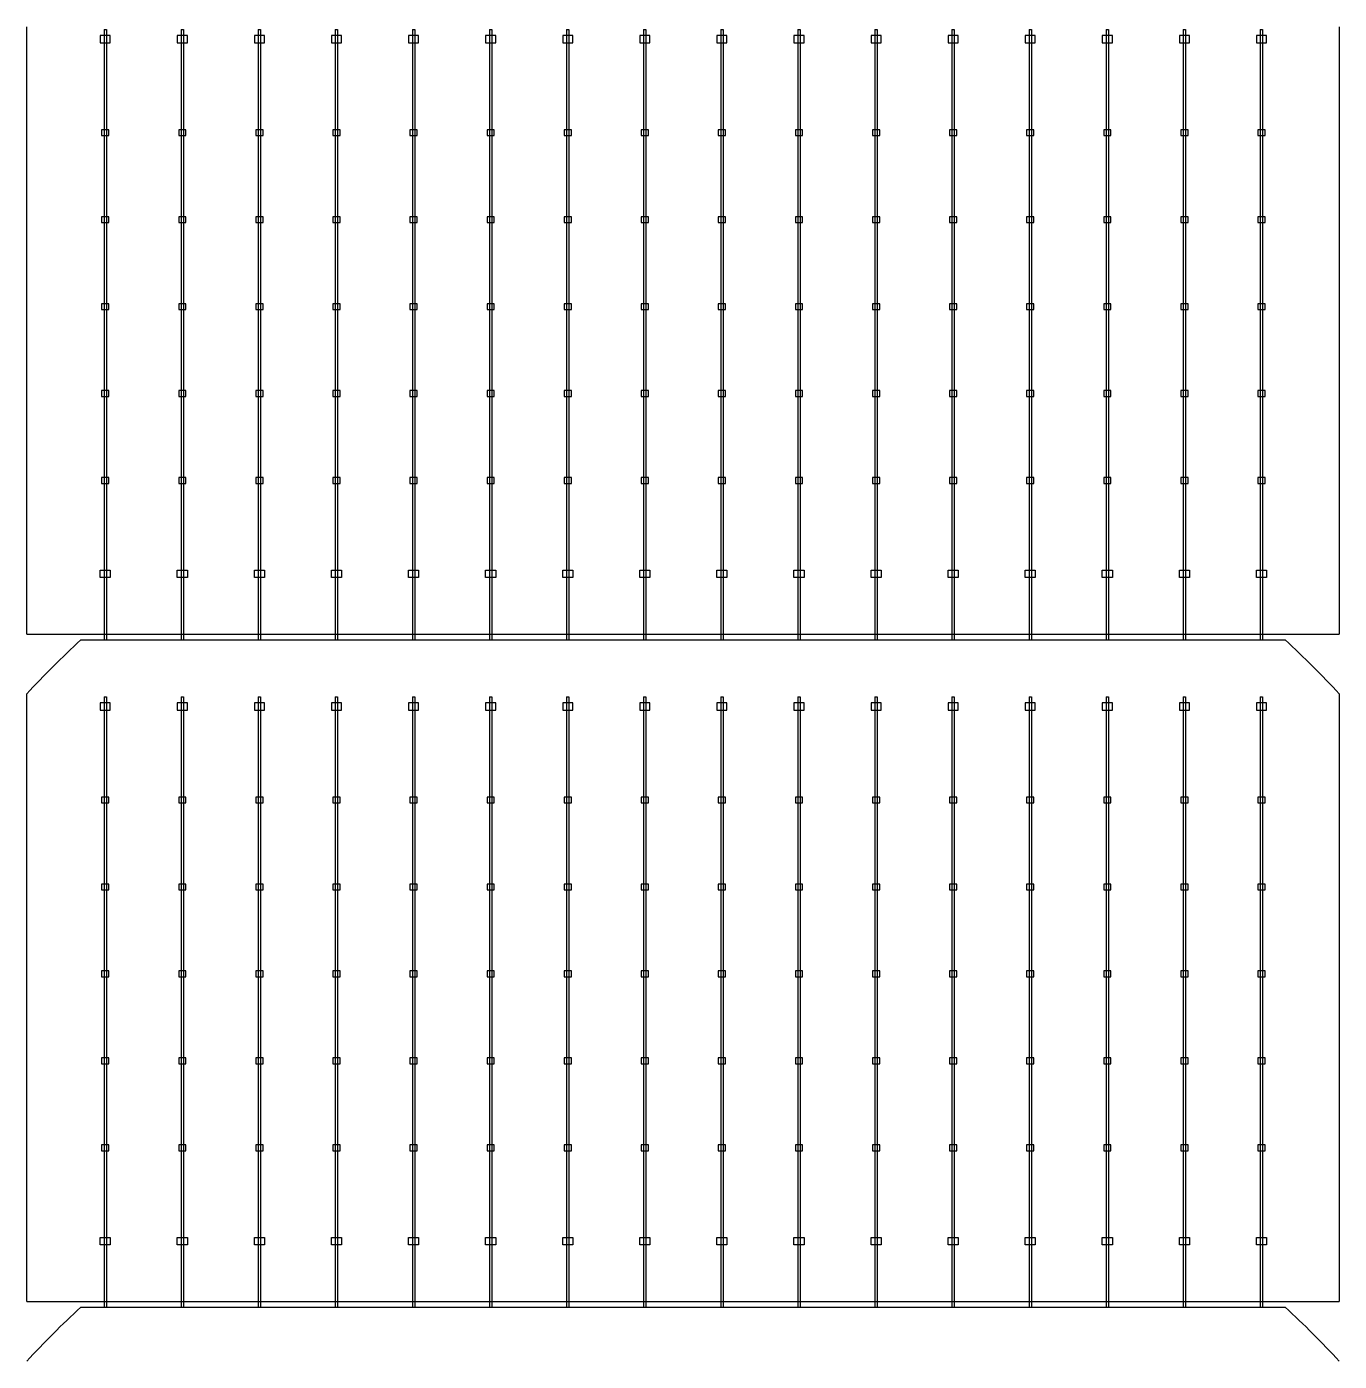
# Model space of a CAD drawing. Header units: millimetres. Extents: x 10297564 to 11610295, y -9287743 to -8409454.
# Drawn here: x 10400741 to 10403282, y -9097072 to -9094487 of the extents above; entities that cross this region are included whole.
import ezdxf

# ---------------------------------------------------------------- set-up
doc = ezdxf.new("R2010")
doc.units = ezdxf.units.MM
doc.header["$LTSCALE"] = 100

msp = doc.modelspace()

# ---------------------------------------------------------------- linework, layer by layer
for p, q in [((10400890.8, -9094491.8), (10400890.8, -9095674.7)), ((10400895.3, -9094491.8), (10400895.3, -9095674.7)), ((10401040, -9094491.8), (10401040, -9095674.7)), ((10401044.5, -9094491.8), (10401044.5, -9095674.7)), ((10401189.3, -9094491.8), (10401189.3, -9095674.7)), ((10401193.8, -9094491.8), (10401193.8, -9095674.7)), ((10401338.5, -9094491.8), (10401338.5, -9095674.7)), ((10401343, -9094491.8), (10401343, -9095674.7)), ((10401487.8, -9094491.8), (10401487.8, -9095674.7)), ((10401492.3, -9094491.8), (10401492.3, -9095674.7)), ((10401637, -9094491.8), (10401637, -9095674.7)), ((10401641.5, -9094491.8), (10401641.5, -9095674.7)), ((10401786.3, -9094491.8), (10401786.3, -9095674.7)), ((10401790.7, -9094491.8), (10401790.7, -9095674.7)), ((10401935.5, -9094491.8), (10401935.5, -9095674.7)), ((10401940, -9094491.8), (10401940, -9095674.7)), ((10402084.8, -9094491.8), (10402084.8, -9095674.7)), ((10402089.2, -9094491.8), (10402089.2, -9095674.7)), ((10402234, -9094491.8), (10402234, -9095674.7)), ((10402238.5, -9094491.8), (10402238.5, -9095674.7)), ((10402383.3, -9094491.8), (10402383.3, -9095674.7)), ((10402387.7, -9094491.8), (10402387.7, -9095674.7)), ((10402532.5, -9094491.8), (10402532.5, -9095674.7)), ((10402537, -9094491.8), (10402537, -9095674.7)), ((10402681.8, -9094491.8), (10402681.8, -9095674.7)), ((10402686.2, -9094491.8), (10402686.2, -9095674.7)), ((10402831, -9094491.8), (10402831, -9095674.7)), ((10402835.5, -9094491.8), (10402835.5, -9095674.7)), ((10402980.3, -9094491.8), (10402980.3, -9095674.7)), ((10402984.7, -9094491.8), (10402984.7, -9095674.7)), ((10403129.5, -9094491.8), (10403129.5, -9095674.7)), ((10403134, -9094491.8), (10403134, -9095674.7)), ((10400741, -9095663.5), (10403282.4, -9095663.5)), ((10400890.8, -9095784.5), (10400890.8, -9096967.4)), ((10400895.3, -9095784.5), (10400895.3, -9096967.4)), ((10401040, -9095784.5), (10401040, -9096967.4)), ((10401044.5, -9095784.5), (10401044.5, -9096967.4)), ((10401189.3, -9095784.5), (10401189.3, -9096967.4)), ((10401193.8, -9095784.5), (10401193.8, -9096967.4)), ((10401338.5, -9095784.5), (10401338.5, -9096967.4)), ((10401343, -9095784.5), (10401343, -9096967.4)), ((10401487.8, -9095784.5), (10401487.8, -9096967.4)), ((10401492.3, -9095784.5), (10401492.3, -9096967.4)), ((10401637, -9095784.5), (10401637, -9096967.4)), ((10401641.5, -9095784.5), (10401641.5, -9096967.4)), ((10401786.3, -9095784.5), (10401786.3, -9096967.4)), ((10401790.7, -9095784.5), (10401790.7, -9096967.4)), ((10401935.5, -9095784.5), (10401935.5, -9096967.4)), ((10401940, -9095784.5), (10401940, -9096967.4)), ((10402084.8, -9095784.5), (10402084.8, -9096967.4)), ((10402089.2, -9095784.5), (10402089.2, -9096967.4)), ((10402234, -9095784.5), (10402234, -9096967.4)), ((10402238.5, -9095784.5), (10402238.5, -9096967.4)), ((10402383.3, -9095784.5), (10402383.3, -9096967.4)), ((10402387.7, -9095784.5), (10402387.7, -9096967.4)), ((10402532.5, -9095784.5), (10402532.5, -9096967.4)), ((10402537, -9095784.5), (10402537, -9096967.4)), ((10402681.8, -9095784.5), (10402681.8, -9096967.4)), ((10402686.2, -9095784.5), (10402686.2, -9096967.4)), ((10402831, -9095784.5), (10402831, -9096967.4)), ((10402835.5, -9095784.5), (10402835.5, -9096967.4)), ((10402980.3, -9095784.5), (10402980.3, -9096967.4)), ((10402984.7, -9095784.5), (10402984.7, -9096967.4)), ((10403129.5, -9095784.5), (10403129.5, -9096967.4)), ((10403134, -9095784.5), (10403134, -9096967.4)), ((10400741, -9096956.1), (10403282.4, -9096956.1))]:
    msp.add_line(p, q)
for points in [[(10400741, -9095663.5), (10400741, -9094486.7)], [(10403282.4, -9094486.7), (10403282.4, -9095663.5)], [(10400890.8, -9094491.8), (10400895.3, -9094491.8)], [(10401040, -9094491.8), (10401044.5, -9094491.8)], [(10401189.3, -9094491.8), (10401193.8, -9094491.8)], [(10401338.5, -9094491.8), (10401343, -9094491.8)], [(10401487.8, -9094491.8), (10401492.3, -9094491.8)], [(10401637, -9094491.8), (10401641.5, -9094491.8)], [(10401786.3, -9094491.8), (10401790.7, -9094491.8)], [(10401935.5, -9094491.8), (10401940, -9094491.8)], [(10402084.8, -9094491.8), (10402089.2, -9094491.8)], [(10402234, -9094491.8), (10402238.5, -9094491.8)], [(10402383.3, -9094491.8), (10402387.7, -9094491.8)], [(10402532.5, -9094491.8), (10402537, -9094491.8)], [(10402681.8, -9094491.8), (10402686.2, -9094491.8)], [(10402831, -9094491.8), (10402835.5, -9094491.8)], [(10402980.3, -9094491.8), (10402984.7, -9094491.8)], [(10403129.5, -9094491.8), (10403134, -9094491.8)], [(10400845.7, -9095674.6), (10403177.7, -9095674.6)], [(10400741, -9096956.1), (10400741, -9095779.3)], [(10403282.4, -9095779.3), (10403282.4, -9096956.1)], [(10400890.8, -9095784.5), (10400895.3, -9095784.5)], [(10401040, -9095784.5), (10401044.5, -9095784.5)], [(10401189.3, -9095784.5), (10401193.8, -9095784.5)], [(10401338.5, -9095784.5), (10401343, -9095784.5)], [(10401487.8, -9095784.5), (10401492.3, -9095784.5)], [(10401637, -9095784.5), (10401641.5, -9095784.5)], [(10401786.3, -9095784.5), (10401790.7, -9095784.5)], [(10401935.5, -9095784.5), (10401940, -9095784.5)], [(10402084.8, -9095784.5), (10402089.2, -9095784.5)], [(10402234, -9095784.5), (10402238.5, -9095784.5)], [(10402383.3, -9095784.5), (10402387.7, -9095784.5)], [(10402532.5, -9095784.5), (10402537, -9095784.5)], [(10402681.8, -9095784.5), (10402686.2, -9095784.5)], [(10402831, -9095784.5), (10402835.5, -9095784.5)], [(10402980.3, -9095784.5), (10402984.7, -9095784.5)], [(10403129.5, -9095784.5), (10403134, -9095784.5)], [(10400845.7, -9096967.3), (10403177.7, -9096967.3)]]:
    msp.add_lwpolyline(points)
for points in [[(10400902.8, -9094517.9), (10400902.8, -9094503.9), (10400883.3, -9094503.9), (10400883.3, -9094517.9)], [(10401052, -9094517.9), (10401052, -9094503.9), (10401032.5, -9094503.9), (10401032.5, -9094517.9)], [(10401201.3, -9094517.9), (10401201.3, -9094503.9), (10401181.8, -9094503.9), (10401181.8, -9094517.9)], [(10401350.5, -9094517.9), (10401350.5, -9094503.9), (10401331, -9094503.9), (10401331, -9094517.9)], [(10401499.8, -9094517.9), (10401499.8, -9094503.9), (10401480.3, -9094503.9), (10401480.3, -9094517.9)], [(10401649, -9094517.9), (10401649, -9094503.9), (10401629.5, -9094503.9), (10401629.5, -9094517.9)], [(10401798.3, -9094517.9), (10401798.3, -9094503.9), (10401778.8, -9094503.9), (10401778.8, -9094517.9)], [(10401947.5, -9094517.9), (10401947.5, -9094503.9), (10401928, -9094503.9), (10401928, -9094517.9)], [(10402096.8, -9094517.9), (10402096.8, -9094503.9), (10402077.2, -9094503.9), (10402077.2, -9094517.9)], [(10402246, -9094517.9), (10402246, -9094503.9), (10402226.5, -9094503.9), (10402226.5, -9094517.9)], [(10402395.3, -9094517.9), (10402395.3, -9094503.9), (10402375.7, -9094503.9), (10402375.7, -9094517.9)], [(10402544.5, -9094517.9), (10402544.5, -9094503.9), (10402525, -9094503.9), (10402525, -9094517.9)], [(10402693.8, -9094517.9), (10402693.8, -9094503.9), (10402674.2, -9094503.9), (10402674.2, -9094517.9)], [(10402843, -9094517.9), (10402843, -9094503.9), (10402823.5, -9094503.9), (10402823.5, -9094517.9)], [(10402992.3, -9094517.9), (10402992.3, -9094503.9), (10402972.7, -9094503.9), (10402972.7, -9094517.9)], [(10403141.5, -9094517.9), (10403141.5, -9094503.9), (10403122, -9094503.9), (10403122, -9094517.9)], [(10400886.1, -9094697.4), (10400900, -9094697.4), (10400900, -9094686.2), (10400886.1, -9094686.2)], [(10401035.3, -9094697.4), (10401049.3, -9094697.4), (10401049.3, -9094686.2), (10401035.3, -9094686.2)], [(10401184.6, -9094697.4), (10401198.5, -9094697.4), (10401198.5, -9094686.2), (10401184.6, -9094686.2)], [(10401333.8, -9094697.4), (10401347.7, -9094697.4), (10401347.7, -9094686.2), (10401333.8, -9094686.2)], [(10401483, -9094697.4), (10401497, -9094697.4), (10401497, -9094686.2), (10401483, -9094686.2)], [(10401632.3, -9094697.4), (10401646.2, -9094697.4), (10401646.2, -9094686.2), (10401632.3, -9094686.2)], [(10401781.5, -9094697.4), (10401795.5, -9094697.4), (10401795.5, -9094686.2), (10401781.5, -9094686.2)], [(10401930.8, -9094697.4), (10401944.7, -9094697.4), (10401944.7, -9094686.2), (10401930.8, -9094686.2)], [(10402080, -9094697.4), (10402094, -9094697.4), (10402094, -9094686.2), (10402080, -9094686.2)], [(10402229.3, -9094697.4), (10402243.2, -9094697.4), (10402243.2, -9094686.2), (10402229.3, -9094686.2)], [(10402378.5, -9094697.4), (10402392.5, -9094697.4), (10402392.5, -9094686.2), (10402378.5, -9094686.2)], [(10402527.8, -9094697.4), (10402541.7, -9094697.4), (10402541.7, -9094686.2), (10402527.8, -9094686.2)], [(10402677, -9094697.4), (10402691, -9094697.4), (10402691, -9094686.2), (10402677, -9094686.2)], [(10402826.3, -9094697.4), (10402840.2, -9094697.4), (10402840.2, -9094686.2), (10402826.3, -9094686.2)], [(10402975.5, -9094697.4), (10402989.5, -9094697.4), (10402989.5, -9094686.2), (10402975.5, -9094686.2)], [(10403124.8, -9094697.4), (10403138.7, -9094697.4), (10403138.7, -9094686.2), (10403124.8, -9094686.2)], [(10400886.1, -9094865.9), (10400900, -9094865.9), (10400900, -9094854.7), (10400886.1, -9094854.7)], [(10401035.3, -9094865.9), (10401049.3, -9094865.9), (10401049.3, -9094854.7), (10401035.3, -9094854.7)], [(10401184.6, -9094865.9), (10401198.5, -9094865.9), (10401198.5, -9094854.7), (10401184.6, -9094854.7)], [(10401333.8, -9094865.9), (10401347.7, -9094865.9), (10401347.7, -9094854.7), (10401333.8, -9094854.7)], [(10401483, -9094865.9), (10401497, -9094865.9), (10401497, -9094854.7), (10401483, -9094854.7)], [(10401632.3, -9094865.9), (10401646.2, -9094865.9), (10401646.2, -9094854.7), (10401632.3, -9094854.7)], [(10401781.5, -9094865.9), (10401795.5, -9094865.9), (10401795.5, -9094854.7), (10401781.5, -9094854.7)], [(10401930.8, -9094865.9), (10401944.7, -9094865.9), (10401944.7, -9094854.7), (10401930.8, -9094854.7)], [(10402080, -9094865.9), (10402094, -9094865.9), (10402094, -9094854.7), (10402080, -9094854.7)], [(10402229.3, -9094865.9), (10402243.2, -9094865.9), (10402243.2, -9094854.7), (10402229.3, -9094854.7)], [(10402378.5, -9094865.9), (10402392.5, -9094865.9), (10402392.5, -9094854.7), (10402378.5, -9094854.7)], [(10402527.8, -9094865.9), (10402541.7, -9094865.9), (10402541.7, -9094854.7), (10402527.8, -9094854.7)], [(10402677, -9094865.9), (10402691, -9094865.9), (10402691, -9094854.7), (10402677, -9094854.7)], [(10402826.3, -9094865.9), (10402840.2, -9094865.9), (10402840.2, -9094854.7), (10402826.3, -9094854.7)], [(10402975.5, -9094865.9), (10402989.5, -9094865.9), (10402989.5, -9094854.7), (10402975.5, -9094854.7)], [(10403124.8, -9094865.9), (10403138.7, -9094865.9), (10403138.7, -9094854.7), (10403124.8, -9094854.7)], [(10400886.1, -9095034.4), (10400900, -9095034.4), (10400900, -9095023.2), (10400886.1, -9095023.2)], [(10401035.3, -9095034.4), (10401049.3, -9095034.4), (10401049.3, -9095023.2), (10401035.3, -9095023.2)], [(10401184.6, -9095034.4), (10401198.5, -9095034.4), (10401198.5, -9095023.2), (10401184.6, -9095023.2)], [(10401333.8, -9095034.4), (10401347.7, -9095034.4), (10401347.7, -9095023.2), (10401333.8, -9095023.2)], [(10401483, -9095034.4), (10401497, -9095034.4), (10401497, -9095023.2), (10401483, -9095023.2)], [(10401632.3, -9095034.4), (10401646.2, -9095034.4), (10401646.2, -9095023.2), (10401632.3, -9095023.2)], [(10401781.5, -9095034.4), (10401795.5, -9095034.4), (10401795.5, -9095023.2), (10401781.5, -9095023.2)], [(10401930.8, -9095034.4), (10401944.7, -9095034.4), (10401944.7, -9095023.2), (10401930.8, -9095023.2)], [(10402080, -9095034.4), (10402094, -9095034.4), (10402094, -9095023.2), (10402080, -9095023.2)], [(10402229.3, -9095034.4), (10402243.2, -9095034.4), (10402243.2, -9095023.2), (10402229.3, -9095023.2)], [(10402378.5, -9095034.4), (10402392.5, -9095034.4), (10402392.5, -9095023.2), (10402378.5, -9095023.2)], [(10402527.8, -9095034.4), (10402541.7, -9095034.4), (10402541.7, -9095023.2), (10402527.8, -9095023.2)], [(10402677, -9095034.4), (10402691, -9095034.4), (10402691, -9095023.2), (10402677, -9095023.2)], [(10402826.3, -9095034.4), (10402840.2, -9095034.4), (10402840.2, -9095023.2), (10402826.3, -9095023.2)], [(10402975.5, -9095034.4), (10402989.5, -9095034.4), (10402989.5, -9095023.2), (10402975.5, -9095023.2)], [(10403124.8, -9095034.4), (10403138.7, -9095034.4), (10403138.7, -9095023.2), (10403124.8, -9095023.2)], [(10400886.1, -9095202.9), (10400900, -9095202.9), (10400900, -9095191.7), (10400886.1, -9095191.7)], [(10401035.3, -9095202.9), (10401049.3, -9095202.9), (10401049.3, -9095191.7), (10401035.3, -9095191.7)], [(10401184.6, -9095202.9), (10401198.5, -9095202.9), (10401198.5, -9095191.7), (10401184.6, -9095191.7)], [(10401333.8, -9095202.9), (10401347.7, -9095202.9), (10401347.7, -9095191.7), (10401333.8, -9095191.7)], [(10401483, -9095202.9), (10401497, -9095202.9), (10401497, -9095191.7), (10401483, -9095191.7)], [(10401632.3, -9095202.9), (10401646.2, -9095202.9), (10401646.2, -9095191.7), (10401632.3, -9095191.7)], [(10401781.5, -9095202.9), (10401795.5, -9095202.9), (10401795.5, -9095191.7), (10401781.5, -9095191.7)], [(10401930.8, -9095202.9), (10401944.7, -9095202.9), (10401944.7, -9095191.7), (10401930.8, -9095191.7)], [(10402080, -9095202.9), (10402094, -9095202.9), (10402094, -9095191.7), (10402080, -9095191.7)], [(10402229.3, -9095202.9), (10402243.2, -9095202.9), (10402243.2, -9095191.7), (10402229.3, -9095191.7)], [(10402378.5, -9095202.9), (10402392.5, -9095202.9), (10402392.5, -9095191.7), (10402378.5, -9095191.7)], [(10402527.8, -9095202.9), (10402541.7, -9095202.9), (10402541.7, -9095191.7), (10402527.8, -9095191.7)], [(10402677, -9095202.9), (10402691, -9095202.9), (10402691, -9095191.7), (10402677, -9095191.7)], [(10402826.3, -9095202.9), (10402840.2, -9095202.9), (10402840.2, -9095191.7), (10402826.3, -9095191.7)], [(10402975.5, -9095202.9), (10402989.5, -9095202.9), (10402989.5, -9095191.7), (10402975.5, -9095191.7)], [(10403124.8, -9095202.9), (10403138.7, -9095202.9), (10403138.7, -9095191.7), (10403124.8, -9095191.7)], [(10400886.1, -9095371.4), (10400900, -9095371.4), (10400900, -9095360.2), (10400886.1, -9095360.2)], [(10401035.3, -9095371.4), (10401049.3, -9095371.4), (10401049.3, -9095360.2), (10401035.3, -9095360.2)], [(10401184.6, -9095371.4), (10401198.5, -9095371.4), (10401198.5, -9095360.2), (10401184.6, -9095360.2)], [(10401333.8, -9095371.4), (10401347.7, -9095371.4), (10401347.7, -9095360.2), (10401333.8, -9095360.2)], [(10401483, -9095371.4), (10401497, -9095371.4), (10401497, -9095360.2), (10401483, -9095360.2)], [(10401632.3, -9095371.4), (10401646.2, -9095371.4), (10401646.2, -9095360.2), (10401632.3, -9095360.2)], [(10401781.5, -9095371.4), (10401795.5, -9095371.4), (10401795.5, -9095360.2), (10401781.5, -9095360.2)], [(10401930.8, -9095371.4), (10401944.7, -9095371.4), (10401944.7, -9095360.2), (10401930.8, -9095360.2)], [(10402080, -9095371.4), (10402094, -9095371.4), (10402094, -9095360.2), (10402080, -9095360.2)], [(10402229.3, -9095371.4), (10402243.2, -9095371.4), (10402243.2, -9095360.2), (10402229.3, -9095360.2)], [(10402378.5, -9095371.4), (10402392.5, -9095371.4), (10402392.5, -9095360.2), (10402378.5, -9095360.2)], [(10402527.8, -9095371.4), (10402541.7, -9095371.4), (10402541.7, -9095360.2), (10402527.8, -9095360.2)], [(10402677, -9095371.4), (10402691, -9095371.4), (10402691, -9095360.2), (10402677, -9095360.2)], [(10402826.3, -9095371.4), (10402840.2, -9095371.4), (10402840.2, -9095360.2), (10402826.3, -9095360.2)], [(10402975.5, -9095371.4), (10402989.5, -9095371.4), (10402989.5, -9095360.2), (10402975.5, -9095360.2)], [(10403124.8, -9095371.4), (10403138.7, -9095371.4), (10403138.7, -9095360.2), (10403124.8, -9095360.2)], [(10400902.8, -9095539.7), (10400902.8, -9095553.7), (10400883.3, -9095553.7), (10400883.3, -9095539.7)], [(10401052, -9095539.7), (10401052, -9095553.7), (10401032.5, -9095553.7), (10401032.5, -9095539.7)], [(10401201.3, -9095539.7), (10401201.3, -9095553.7), (10401181.8, -9095553.7), (10401181.8, -9095539.7)], [(10401350.5, -9095539.7), (10401350.5, -9095553.7), (10401331, -9095553.7), (10401331, -9095539.7)], [(10401499.8, -9095539.7), (10401499.8, -9095553.7), (10401480.3, -9095553.7), (10401480.3, -9095539.7)], [(10401649, -9095539.7), (10401649, -9095553.7), (10401629.5, -9095553.7), (10401629.5, -9095539.7)], [(10401798.3, -9095539.7), (10401798.3, -9095553.7), (10401778.8, -9095553.7), (10401778.8, -9095539.7)], [(10401947.5, -9095539.7), (10401947.5, -9095553.7), (10401928, -9095553.7), (10401928, -9095539.7)], [(10402096.8, -9095539.7), (10402096.8, -9095553.7), (10402077.2, -9095553.7), (10402077.2, -9095539.7)], [(10402246, -9095539.7), (10402246, -9095553.7), (10402226.5, -9095553.7), (10402226.5, -9095539.7)], [(10402395.3, -9095539.7), (10402395.3, -9095553.7), (10402375.7, -9095553.7), (10402375.7, -9095539.7)], [(10402544.5, -9095539.7), (10402544.5, -9095553.7), (10402525, -9095553.7), (10402525, -9095539.7)], [(10402693.8, -9095539.7), (10402693.8, -9095553.7), (10402674.2, -9095553.7), (10402674.2, -9095539.7)], [(10402843, -9095539.7), (10402843, -9095553.7), (10402823.5, -9095553.7), (10402823.5, -9095539.7)], [(10402992.3, -9095539.7), (10402992.3, -9095553.7), (10402972.7, -9095553.7), (10402972.7, -9095539.7)], [(10403141.5, -9095539.7), (10403141.5, -9095553.7), (10403122, -9095553.7), (10403122, -9095539.7)], [(10400902.8, -9095810.6), (10400902.8, -9095796.6), (10400883.3, -9095796.6), (10400883.3, -9095810.6)], [(10401052, -9095810.6), (10401052, -9095796.6), (10401032.5, -9095796.6), (10401032.5, -9095810.6)], [(10401201.3, -9095810.6), (10401201.3, -9095796.6), (10401181.8, -9095796.6), (10401181.8, -9095810.6)], [(10401350.5, -9095810.6), (10401350.5, -9095796.6), (10401331, -9095796.6), (10401331, -9095810.6)], [(10401499.8, -9095810.6), (10401499.8, -9095796.6), (10401480.3, -9095796.6), (10401480.3, -9095810.6)], [(10401649, -9095810.6), (10401649, -9095796.6), (10401629.5, -9095796.6), (10401629.5, -9095810.6)], [(10401798.3, -9095810.6), (10401798.3, -9095796.6), (10401778.8, -9095796.6), (10401778.8, -9095810.6)], [(10401947.5, -9095810.6), (10401947.5, -9095796.6), (10401928, -9095796.6), (10401928, -9095810.6)], [(10402096.8, -9095810.6), (10402096.8, -9095796.6), (10402077.2, -9095796.6), (10402077.2, -9095810.6)], [(10402246, -9095810.6), (10402246, -9095796.6), (10402226.5, -9095796.6), (10402226.5, -9095810.6)], [(10402395.3, -9095810.6), (10402395.3, -9095796.6), (10402375.7, -9095796.6), (10402375.7, -9095810.6)], [(10402544.5, -9095810.6), (10402544.5, -9095796.6), (10402525, -9095796.6), (10402525, -9095810.6)], [(10402693.8, -9095810.6), (10402693.8, -9095796.6), (10402674.2, -9095796.6), (10402674.2, -9095810.6)], [(10402843, -9095810.6), (10402843, -9095796.6), (10402823.5, -9095796.6), (10402823.5, -9095810.6)], [(10402992.3, -9095810.6), (10402992.3, -9095796.6), (10402972.7, -9095796.6), (10402972.7, -9095810.6)], [(10403141.5, -9095810.6), (10403141.5, -9095796.6), (10403122, -9095796.6), (10403122, -9095810.6)], [(10400886.1, -9095990.1), (10400900, -9095990.1), (10400900, -9095978.9), (10400886.1, -9095978.9)], [(10401035.3, -9095990.1), (10401049.3, -9095990.1), (10401049.3, -9095978.9), (10401035.3, -9095978.9)], [(10401184.6, -9095990.1), (10401198.5, -9095990.1), (10401198.5, -9095978.9), (10401184.6, -9095978.9)], [(10401333.8, -9095990.1), (10401347.7, -9095990.1), (10401347.7, -9095978.9), (10401333.8, -9095978.9)], [(10401483, -9095990.1), (10401497, -9095990.1), (10401497, -9095978.9), (10401483, -9095978.9)], [(10401632.3, -9095990.1), (10401646.2, -9095990.1), (10401646.2, -9095978.9), (10401632.3, -9095978.9)], [(10401781.5, -9095990.1), (10401795.5, -9095990.1), (10401795.5, -9095978.9), (10401781.5, -9095978.9)], [(10401930.8, -9095990.1), (10401944.7, -9095990.1), (10401944.7, -9095978.9), (10401930.8, -9095978.9)], [(10402080, -9095990.1), (10402094, -9095990.1), (10402094, -9095978.9), (10402080, -9095978.9)], [(10402229.3, -9095990.1), (10402243.2, -9095990.1), (10402243.2, -9095978.9), (10402229.3, -9095978.9)], [(10402378.5, -9095990.1), (10402392.5, -9095990.1), (10402392.5, -9095978.9), (10402378.5, -9095978.9)], [(10402527.8, -9095990.1), (10402541.7, -9095990.1), (10402541.7, -9095978.9), (10402527.8, -9095978.9)], [(10402677, -9095990.1), (10402691, -9095990.1), (10402691, -9095978.9), (10402677, -9095978.9)], [(10402826.3, -9095990.1), (10402840.2, -9095990.1), (10402840.2, -9095978.9), (10402826.3, -9095978.9)], [(10402975.5, -9095990.1), (10402989.5, -9095990.1), (10402989.5, -9095978.9), (10402975.5, -9095978.9)], [(10403124.8, -9095990.1), (10403138.7, -9095990.1), (10403138.7, -9095978.9), (10403124.8, -9095978.9)], [(10400886.1, -9096158.6), (10400900, -9096158.6), (10400900, -9096147.4), (10400886.1, -9096147.4)], [(10401035.3, -9096158.6), (10401049.3, -9096158.6), (10401049.3, -9096147.4), (10401035.3, -9096147.4)], [(10401184.6, -9096158.6), (10401198.5, -9096158.6), (10401198.5, -9096147.4), (10401184.6, -9096147.4)], [(10401333.8, -9096158.6), (10401347.7, -9096158.6), (10401347.7, -9096147.4), (10401333.8, -9096147.4)], [(10401483, -9096158.6), (10401497, -9096158.6), (10401497, -9096147.4), (10401483, -9096147.4)], [(10401632.3, -9096158.6), (10401646.2, -9096158.6), (10401646.2, -9096147.4), (10401632.3, -9096147.4)], [(10401781.5, -9096158.6), (10401795.5, -9096158.6), (10401795.5, -9096147.4), (10401781.5, -9096147.4)], [(10401930.8, -9096158.6), (10401944.7, -9096158.6), (10401944.7, -9096147.4), (10401930.8, -9096147.4)], [(10402080, -9096158.6), (10402094, -9096158.6), (10402094, -9096147.4), (10402080, -9096147.4)], [(10402229.3, -9096158.6), (10402243.2, -9096158.6), (10402243.2, -9096147.4), (10402229.3, -9096147.4)], [(10402378.5, -9096158.6), (10402392.5, -9096158.6), (10402392.5, -9096147.4), (10402378.5, -9096147.4)], [(10402527.8, -9096158.6), (10402541.7, -9096158.6), (10402541.7, -9096147.4), (10402527.8, -9096147.4)], [(10402677, -9096158.6), (10402691, -9096158.6), (10402691, -9096147.4), (10402677, -9096147.4)], [(10402826.3, -9096158.6), (10402840.2, -9096158.6), (10402840.2, -9096147.4), (10402826.3, -9096147.4)], [(10402975.5, -9096158.6), (10402989.5, -9096158.6), (10402989.5, -9096147.4), (10402975.5, -9096147.4)], [(10403124.8, -9096158.6), (10403138.7, -9096158.6), (10403138.7, -9096147.4), (10403124.8, -9096147.4)], [(10400886.1, -9096327.1), (10400900, -9096327.1), (10400900, -9096315.9), (10400886.1, -9096315.9)], [(10401035.3, -9096327.1), (10401049.3, -9096327.1), (10401049.3, -9096315.9), (10401035.3, -9096315.9)], [(10401184.6, -9096327.1), (10401198.5, -9096327.1), (10401198.5, -9096315.9), (10401184.6, -9096315.9)], [(10401333.8, -9096327.1), (10401347.7, -9096327.1), (10401347.7, -9096315.9), (10401333.8, -9096315.9)], [(10401483, -9096327.1), (10401497, -9096327.1), (10401497, -9096315.9), (10401483, -9096315.9)], [(10401632.3, -9096327.1), (10401646.2, -9096327.1), (10401646.2, -9096315.9), (10401632.3, -9096315.9)], [(10401781.5, -9096327.1), (10401795.5, -9096327.1), (10401795.5, -9096315.9), (10401781.5, -9096315.9)], [(10401930.8, -9096327.1), (10401944.7, -9096327.1), (10401944.7, -9096315.9), (10401930.8, -9096315.9)], [(10402080, -9096327.1), (10402094, -9096327.1), (10402094, -9096315.9), (10402080, -9096315.9)], [(10402229.3, -9096327.1), (10402243.2, -9096327.1), (10402243.2, -9096315.9), (10402229.3, -9096315.9)], [(10402378.5, -9096327.1), (10402392.5, -9096327.1), (10402392.5, -9096315.9), (10402378.5, -9096315.9)], [(10402527.8, -9096327.1), (10402541.7, -9096327.1), (10402541.7, -9096315.9), (10402527.8, -9096315.9)], [(10402677, -9096327.1), (10402691, -9096327.1), (10402691, -9096315.9), (10402677, -9096315.9)], [(10402826.3, -9096327.1), (10402840.2, -9096327.1), (10402840.2, -9096315.9), (10402826.3, -9096315.9)], [(10402975.5, -9096327.1), (10402989.5, -9096327.1), (10402989.5, -9096315.9), (10402975.5, -9096315.9)], [(10403124.8, -9096327.1), (10403138.7, -9096327.1), (10403138.7, -9096315.9), (10403124.8, -9096315.9)], [(10400886.1, -9096495.6), (10400900, -9096495.6), (10400900, -9096484.4), (10400886.1, -9096484.4)], [(10401035.3, -9096495.6), (10401049.3, -9096495.6), (10401049.3, -9096484.4), (10401035.3, -9096484.4)], [(10401184.6, -9096495.6), (10401198.5, -9096495.6), (10401198.5, -9096484.4), (10401184.6, -9096484.4)], [(10401333.8, -9096495.6), (10401347.7, -9096495.6), (10401347.7, -9096484.4), (10401333.8, -9096484.4)], [(10401483, -9096495.6), (10401497, -9096495.6), (10401497, -9096484.4), (10401483, -9096484.4)], [(10401632.3, -9096495.6), (10401646.2, -9096495.6), (10401646.2, -9096484.4), (10401632.3, -9096484.4)], [(10401781.5, -9096495.6), (10401795.5, -9096495.6), (10401795.5, -9096484.4), (10401781.5, -9096484.4)], [(10401930.8, -9096495.6), (10401944.7, -9096495.6), (10401944.7, -9096484.4), (10401930.8, -9096484.4)], [(10402080, -9096495.6), (10402094, -9096495.6), (10402094, -9096484.4), (10402080, -9096484.4)], [(10402229.3, -9096495.6), (10402243.2, -9096495.6), (10402243.2, -9096484.4), (10402229.3, -9096484.4)], [(10402378.5, -9096495.6), (10402392.5, -9096495.6), (10402392.5, -9096484.4), (10402378.5, -9096484.4)], [(10402527.8, -9096495.6), (10402541.7, -9096495.6), (10402541.7, -9096484.4), (10402527.8, -9096484.4)], [(10402677, -9096495.6), (10402691, -9096495.6), (10402691, -9096484.4), (10402677, -9096484.4)], [(10402826.3, -9096495.6), (10402840.2, -9096495.6), (10402840.2, -9096484.4), (10402826.3, -9096484.4)], [(10402975.5, -9096495.6), (10402989.5, -9096495.6), (10402989.5, -9096484.4), (10402975.5, -9096484.4)], [(10403124.8, -9096495.6), (10403138.7, -9096495.6), (10403138.7, -9096484.4), (10403124.8, -9096484.4)], [(10400886.1, -9096664.1), (10400900, -9096664.1), (10400900, -9096652.9), (10400886.1, -9096652.9)], [(10401035.3, -9096664.1), (10401049.3, -9096664.1), (10401049.3, -9096652.9), (10401035.3, -9096652.9)], [(10401184.6, -9096664.1), (10401198.5, -9096664.1), (10401198.5, -9096652.9), (10401184.6, -9096652.9)], [(10401333.8, -9096664.1), (10401347.7, -9096664.1), (10401347.7, -9096652.9), (10401333.8, -9096652.9)], [(10401483, -9096664.1), (10401497, -9096664.1), (10401497, -9096652.9), (10401483, -9096652.9)], [(10401632.3, -9096664.1), (10401646.2, -9096664.1), (10401646.2, -9096652.9), (10401632.3, -9096652.9)], [(10401781.5, -9096664.1), (10401795.5, -9096664.1), (10401795.5, -9096652.9), (10401781.5, -9096652.9)], [(10401930.8, -9096664.1), (10401944.7, -9096664.1), (10401944.7, -9096652.9), (10401930.8, -9096652.9)], [(10402080, -9096664.1), (10402094, -9096664.1), (10402094, -9096652.9), (10402080, -9096652.9)], [(10402229.3, -9096664.1), (10402243.2, -9096664.1), (10402243.2, -9096652.9), (10402229.3, -9096652.9)], [(10402378.5, -9096664.1), (10402392.5, -9096664.1), (10402392.5, -9096652.9), (10402378.5, -9096652.9)], [(10402527.8, -9096664.1), (10402541.7, -9096664.1), (10402541.7, -9096652.9), (10402527.8, -9096652.9)], [(10402677, -9096664.1), (10402691, -9096664.1), (10402691, -9096652.9), (10402677, -9096652.9)], [(10402826.3, -9096664.1), (10402840.2, -9096664.1), (10402840.2, -9096652.9), (10402826.3, -9096652.9)], [(10402975.5, -9096664.1), (10402989.5, -9096664.1), (10402989.5, -9096652.9), (10402975.5, -9096652.9)], [(10403124.8, -9096664.1), (10403138.7, -9096664.1), (10403138.7, -9096652.9), (10403124.8, -9096652.9)], [(10400902.8, -9096832.4), (10400902.8, -9096846.4), (10400883.3, -9096846.4), (10400883.3, -9096832.4)], [(10401052, -9096832.4), (10401052, -9096846.4), (10401032.5, -9096846.4), (10401032.5, -9096832.4)], [(10401201.3, -9096832.4), (10401201.3, -9096846.4), (10401181.8, -9096846.4), (10401181.8, -9096832.4)], [(10401350.5, -9096832.4), (10401350.5, -9096846.4), (10401331, -9096846.4), (10401331, -9096832.4)], [(10401499.8, -9096832.4), (10401499.8, -9096846.4), (10401480.3, -9096846.4), (10401480.3, -9096832.4)], [(10401649, -9096832.4), (10401649, -9096846.4), (10401629.5, -9096846.4), (10401629.5, -9096832.4)], [(10401798.3, -9096832.4), (10401798.3, -9096846.4), (10401778.8, -9096846.4), (10401778.8, -9096832.4)], [(10401947.5, -9096832.4), (10401947.5, -9096846.4), (10401928, -9096846.4), (10401928, -9096832.4)], [(10402096.8, -9096832.4), (10402096.8, -9096846.4), (10402077.2, -9096846.4), (10402077.2, -9096832.4)], [(10402246, -9096832.4), (10402246, -9096846.4), (10402226.5, -9096846.4), (10402226.5, -9096832.4)], [(10402395.3, -9096832.4), (10402395.3, -9096846.4), (10402375.7, -9096846.4), (10402375.7, -9096832.4)], [(10402544.5, -9096832.4), (10402544.5, -9096846.4), (10402525, -9096846.4), (10402525, -9096832.4)], [(10402693.8, -9096832.4), (10402693.8, -9096846.4), (10402674.2, -9096846.4), (10402674.2, -9096832.4)], [(10402843, -9096832.4), (10402843, -9096846.4), (10402823.5, -9096846.4), (10402823.5, -9096832.4)], [(10402992.3, -9096832.4), (10402992.3, -9096846.4), (10402972.7, -9096846.4), (10402972.7, -9096832.4)], [(10403141.5, -9096832.4), (10403141.5, -9096846.4), (10403122, -9096846.4), (10403122, -9096832.4)]]:
    msp.add_lwpolyline(points, close=True)
for centre, start, end in [((10402010.3, -9096943.9), 132.5369, 137.4631), ((10402013.1, -9096943.9), 42.5369, 47.4631), ((10402010.3, -9098236.6), 132.5369, 137.4631), ((10402013.1, -9098236.6), 42.5369, 47.4631)]:
    msp.add_arc(centre, 1722.6, start, end)

doc.saveas('drawing.dxf')
